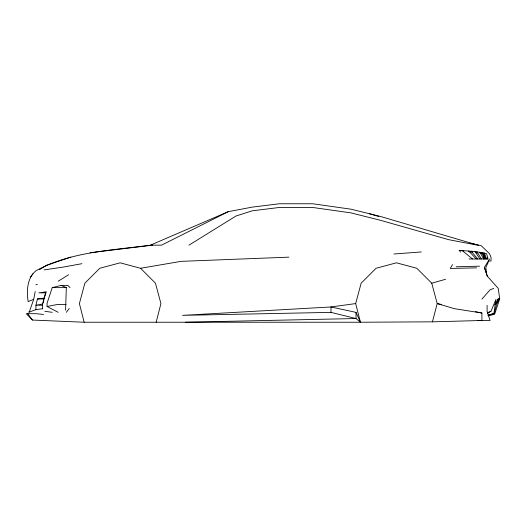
<?xml version="1.0" encoding="UTF-8"?>
<svg xmlns="http://www.w3.org/2000/svg" width="526" height="526" viewBox="0 0 526 526"><rect width="100%" height="100%" fill="white"/><g stroke="black" fill="none" stroke-linecap="round" stroke-linejoin="round"><path stroke-width="0.79" d="M65.579 310.202L66.322 287.63L61.134 285.394L52.238 287.63L47.051 303.265L47.051 306.48L58.169 312.319M487.444 258.983L487.668 257.556M28.522 312.082L29.265 312.082L33.71 299.32L35.196 291.522M188.972 245.162L236.029 215.989L252.27 210.814L279.378 207.468L312.727 207.468L350.888 212.872L379.64 220.072L448.744 239.685L478.634 245.392L380.673 216.515L350.888 209.164L312.727 203.766L279.378 203.766L252.27 207.112L228.251 211.676L161.548 245.162L150.429 245.162C111.854 250.409 70.826 251.553 35.893 270.791C27.069 278.083 26.458 291.069 28.154 301.615L33.71 299.32M44.269 298.209L45.571 292.864L38.898 292.864L46.308 291.792L44.085 298.091L37.418 298.972L35.932 305.244L35.932 309.617L29.265 312.082M43.158 302.891L43.901 299.761M42.606 308.887L42.606 304.021L44.085 298.091M156.169 322.234L160.917 303.574L155.459 283.198L140.541 268.28L120.158 262.816L99.776 268.28L84.857 283.198L79.4 303.574L84.147 322.234L360.428 322.234L432.444 321.833L481.915 320.485L481.915 313.016L475.524 311.668M432.444 321.833L437.198 303.574L431.741 283.198L416.822 268.28L396.44 262.816L376.057 268.28L361.138 283.198L355.681 303.574L360.428 322.234L356.017 318.532L330.979 312.378L182.555 315.35L330.979 306.967L355.681 303.574M489.548 258.983L484.361 267.464L487.326 276.183L498.221 288.373L499.7 298.821L498.221 298.821L494.131 313.476L488.739 315.113M487.267 312.963L490.955 311.254L495.992 299.432L493.921 313.476L487.819 315.35M494.69 305.034L498.221 298.821M452.498 264.611L450.269 268.444L476.582 267.865M496.748 303.403L499.7 298.821L494.644 314.219L488.352 315.889M32.941 273.77L30.192 277.55M66.322 312.319L69.281 308.466M481.915 299.084L490.068 289.852L493.769 288.373M39.489 269.693L46.617 265.249L70.878 257.096M58.169 281.232L68.597 274.756M487.543 313.207L490.955 311.254M150.429 245.162L228.251 211.676M431.741 283.198L445.542 279.306M47.051 306.48L57.426 304.475L66.085 304.475M42.606 304.021L35.932 305.244L42.606 305.244M81.924 263.69L62.666 267.175L44.079 269.891M35.932 284.678L37.418 284.415M140.541 268.28L181.128 261.35L288.905 257.148M35.932 309.617L42.606 308.736M90.064 252.756L152.658 245.162M393.941 254.005L421.365 251.947M479.548 266.176L456.2 266.774M185.284 322.234L356.017 318.532L356.017 312.378L330.979 306.967L330.979 312.378M468.988 258.983L488.069 258.983L486.589 253.742L484.361 253.052L475.096 251.566L459.165 250.33L460.592 252.184M61.134 285.394L67.801 285.394L70.024 287.63M52.238 287.63L66.789 287.63M37.418 298.972L44.085 298.972M477.378 320.485L490.068 320.485L487.102 311.313L487.102 305.343M84.147 322.234L32.415 320.051L26.3 313.7L36.038 313.7L43.546 314.443M44.828 311.32L52.238 312.319M459.165 250.33L463.163 250.882M468.765 251.652L472.762 252.204M475.162 252.533L477.562 252.861M479.962 253.197L483.959 253.742L483.959 258.983M481.915 313.016L454.49 308.703L437.198 303.574L441.196 304.423M470.053 243.117L481.165 245.662L489.548 253.742L491.034 257.49L491.034 260.975L488.812 260.975L485.846 267.464L486.589 274.191M369.357 213.72L378.799 216.488M462.13 250.507L472.506 258.983M468.797 250.994L476.214 258.983M471.237 251.185L477.693 258.983M27.779 313.7L32.415 320.051M475.096 251.566L479.916 258.983M476.95 251.79L481.402 258.983M479.916 252.204L483.624 258.983M481.402 252.447L484.867 258.983M482.881 252.763L485.846 258.983M356.017 312.378L360.428 322.234M484.361 253.052L486.589 258.983M484.361 267.464L487.326 276.183"/></g></svg>
